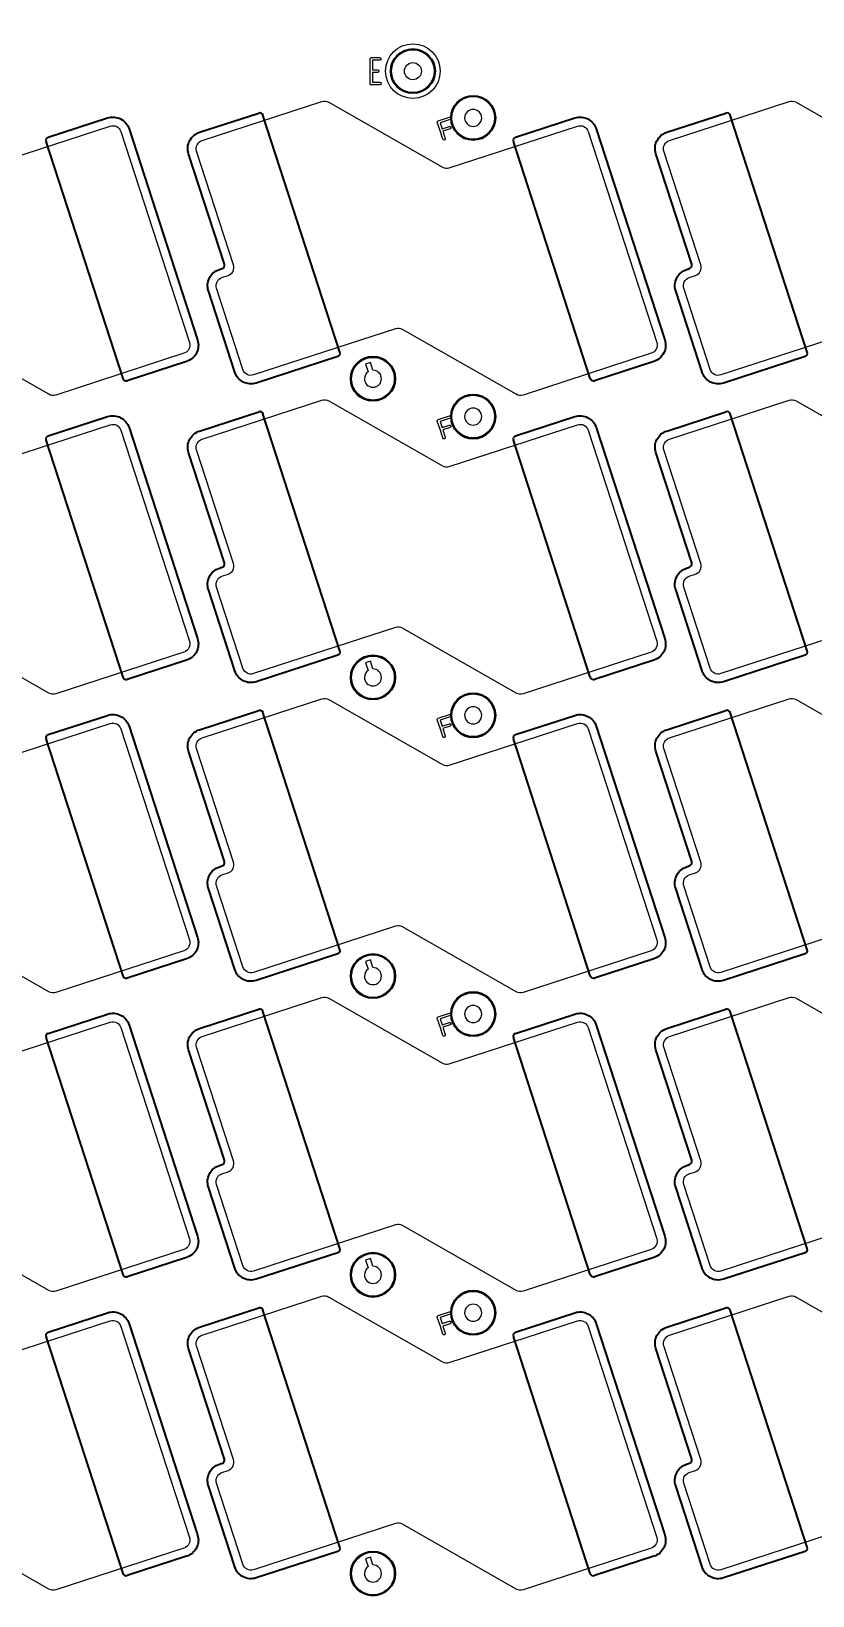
# Model space of a CAD drawing. Extents: x 2864 to 3941, y 2420 to 3182.
# Drawn here: x 3128.4 to 3174.2, y 2962.4 to 3054 of the extents above; entities that cross this region are included whole.
import ezdxf

# ---------------------------------------------------------------- set-up
doc = ezdxf.new("R2010")
doc.units = 0
doc.layers.get('0').update_dxf_attribs({"lineweight": 0})
doc.layers.get('Defpoints').update_dxf_attribs({"lineweight": 0})
doc.layers.add('emia-t-dxf', color=4, linetype='Continuous')
doc.layers.add('尺寸线', color=3, linetype='Continuous')
doc.styles.get("Standard").update_dxf_attribs({"font": 'simplex.shx', "height": 2.7})
doc.dimstyles.get("Standard").update_dxf_attribs({"dimtxt": 6, "dimasz": 0.18, "dimexe": 0.18, "dimexo": 0.0625, "dimgap": 0.09, "dimtad": 0, "dimzin": 0, "dimdsep": 46, "dimtxsty": 'Standard', "dimcen": 0.09, "dimadec": 0, "dimazin": 0, "dimtfac": 1, "dimtdec": 4, "dimtofl": 0, "dimtmove": 0, "dimatfit": 3, "dimfxl": 0, "dimtolj": 1, "dimtzin": 0, "dimarcsym": 0})

# ---------------------------------------------------------------- blocks, each defined once
blk = doc.blocks.new('*D8')
at = {"layer": 'Defpoints', "color": 0, "linetype": 'Continuous'}
for p in [(3291.338, 3081.919), (3072.138, 3048.956), (3291.338, 3048.956)]:
    blk.add_point(p, dxfattribs=at)
at = {"layer": '尺寸线', "color": 0, "linetype": 'Continuous', "lineweight": -2}
for p, q in [((3072.138, 3049.018), (3072.138, 3082.099)), ((3072.318, 3081.919), (3175.22, 3081.919)), ((3291.158, 3081.919), (3188.257, 3081.919)), ((3291.338, 3049.018), (3291.338, 3082.099))]:
    blk.add_line(p, q, dxfattribs=at)
at = {"layer": '尺寸线', "color": 0, "linetype": 'Continuous'}
for points in [[(3072.318, 3081.949), (3072.318, 3081.889), (3072.138, 3081.919)], [(3291.158, 3081.889), (3291.158, 3081.949), (3291.338, 3081.919)]]:
    blk.add_solid(points, dxfattribs=at)
at = {"layer": '尺寸线', "color": 0, "linetype": 'Continuous', "insert": (3181.738, 3081.919), "char_height": 2.7, "attachment_point": 5}
blk.add_mtext('\\A1;219.20', dxfattribs=at)

msp = doc.modelspace()

# ---------------------------------------------------------------- linework, layer by layer
at = {"linetype": 'Continuous'}
for points in [[(3148.289, 3050.97), (3148.289, 3051.69), (3148.289, 3052.41, -0.414241), (3148.364, 3052.485), (3148.861, 3052.485, -1), (3148.861, 3052.335), (3148.439, 3052.335), (3148.439, 3051.765), (3148.736, 3051.765, -1), (3148.736, 3051.615), (3148.439, 3051.615), (3148.439, 3051.045), (3148.861, 3051.045, -1), (3148.861, 3050.895), (3148.364, 3050.895, -0.414241)], [(3150.303, 3051.696, -0.414217), (3150.803, 3052.196, -0.414217), (3151.303, 3051.696, -0.414217), (3150.803, 3051.196, -0.414217)], [(3110.723, 3047.006, -0.41422), (3111.044, 3047.636), (3118.065, 3049.917, -0.211093), (3118.467, 3049.876), (3125.133, 3046.077, 0.211093), (3125.535, 3046.035), (3133.052, 3048.478, -0.41422), (3133.682, 3048.157), (3137.699, 3035.793, -0.414215), (3137.378, 3035.163), (3129.862, 3032.721, -0.211093), (3129.46, 3032.762), (3122.793, 3036.561, 0.211091), (3122.391, 3036.602), (3114.062, 3033.896, -0.414218), (3113.432, 3034.217), (3111.887, 3038.972, -0.414217), (3112.208, 3039.602), (3112.565, 3039.718, 0.414216), (3112.886, 3040.348)], [(3138.123, 3047.006, -0.41422), (3138.444, 3047.636), (3145.465, 3049.917, -0.211093), (3145.867, 3049.876), (3152.533, 3046.077, 0.211093), (3152.935, 3046.035), (3160.452, 3048.478, -0.41422), (3161.082, 3048.157), (3165.099, 3035.793, -0.414215), (3164.778, 3035.163), (3157.262, 3032.721, -0.211093), (3156.86, 3032.762), (3150.193, 3036.561, 0.211091), (3149.791, 3036.602), (3141.462, 3033.896, -0.414218), (3140.832, 3034.217), (3139.287, 3038.972, -0.414217), (3139.608, 3039.602), (3139.965, 3039.718, 0.414216), (3140.286, 3040.348)], [(3153.838, 3048.956, 0.414217), (3154.338, 3048.456, 0.414217), (3154.838, 3048.956, 0.414217), (3154.338, 3049.456, 0.414217)], [(3165.523, 3047.006, -0.41422), (3165.844, 3047.636), (3172.865, 3049.917, -0.211093), (3173.267, 3049.876), (3179.933, 3046.077, 0.211093), (3180.335, 3046.035), (3187.852, 3048.478, -0.41422), (3188.482, 3048.157), (3192.499, 3035.793, -0.414215), (3192.178, 3035.163), (3184.662, 3032.721, -0.211093), (3184.26, 3032.762), (3177.593, 3036.561, 0.211091), (3177.191, 3036.602), (3168.862, 3033.896, -0.414218), (3168.232, 3034.217), (3166.687, 3038.972, -0.414217), (3167.008, 3039.602), (3167.365, 3039.718, 0.414216), (3167.686, 3040.348)], [(3152.233, 3048.697, -0.414237), (3152.281, 3048.792), (3152.943, 3049.007, -1), (3152.989, 3048.864), (3152.399, 3048.672), (3152.514, 3048.319), (3152.939, 3048.457, -1), (3152.985, 3048.314), (3152.56, 3048.176), (3152.698, 3047.752, -1), (3152.556, 3047.705), (3152.395, 3048.201), (3152.394, 3048.201)], [(3147.211, 3033.676, -0.414215), (3148.461, 3034.926, -0.414215), (3149.711, 3033.676, -0.414215), (3148.461, 3032.426, -0.414215)], [(3147.961, 3033.676, 0.414217), (3148.461, 3033.176, 0.414217), (3148.961, 3033.676, 0.414217), (3148.461, 3034.176, 0.002897), (3148.456, 3034.176), (3148.31, 3034.627), (3148.024, 3034.534), (3148.171, 3034.084, 0.242589)], [(3110.723, 3029.506, -0.41422), (3111.044, 3030.136), (3118.065, 3032.417, -0.211093), (3118.467, 3032.376), (3125.133, 3028.577, 0.211093), (3125.535, 3028.535), (3133.052, 3030.978, -0.41422), (3133.682, 3030.657), (3137.699, 3018.293, -0.414215), (3137.378, 3017.663), (3129.862, 3015.221, -0.211093), (3129.46, 3015.262), (3122.793, 3019.061, 0.211091), (3122.391, 3019.102), (3114.062, 3016.396, -0.414218), (3113.432, 3016.717), (3111.887, 3021.472, -0.414217), (3112.208, 3022.102), (3112.565, 3022.218, 0.414216), (3112.886, 3022.848)], [(3138.123, 3029.506, -0.41422), (3138.444, 3030.136), (3145.465, 3032.417, -0.211093), (3145.867, 3032.376), (3152.533, 3028.577, 0.211093), (3152.935, 3028.535), (3160.452, 3030.978, -0.41422), (3161.082, 3030.657), (3165.099, 3018.293, -0.414215), (3164.778, 3017.663), (3157.262, 3015.221, -0.211093), (3156.86, 3015.262), (3150.193, 3019.061, 0.211091), (3149.791, 3019.102), (3141.462, 3016.396, -0.414218), (3140.832, 3016.717), (3139.287, 3021.472, -0.414217), (3139.608, 3022.102), (3139.965, 3022.218, 0.414216), (3140.286, 3022.848)], [(3153.838, 3031.456, 0.414217), (3154.338, 3030.956, 0.414217), (3154.838, 3031.456, 0.414217), (3154.338, 3031.956, 0.414217)], [(3165.523, 3029.506, -0.41422), (3165.844, 3030.136), (3172.865, 3032.417, -0.211093), (3173.267, 3032.376), (3179.933, 3028.577, 0.211093), (3180.335, 3028.535), (3187.852, 3030.978, -0.41422), (3188.482, 3030.657), (3192.499, 3018.293, -0.414215), (3192.178, 3017.663), (3184.662, 3015.221, -0.211093), (3184.26, 3015.262), (3177.593, 3019.061, 0.211091), (3177.191, 3019.102), (3168.862, 3016.396, -0.414218), (3168.232, 3016.717), (3166.687, 3021.472, -0.414217), (3167.008, 3022.102), (3167.365, 3022.218, 0.414216), (3167.686, 3022.848)], [(3152.233, 3031.197, -0.414237), (3152.281, 3031.292), (3152.943, 3031.507, -1), (3152.989, 3031.364), (3152.399, 3031.172), (3152.514, 3030.819), (3152.939, 3030.957, -1), (3152.985, 3030.814), (3152.56, 3030.676), (3152.698, 3030.252, -1), (3152.556, 3030.205), (3152.395, 3030.701), (3152.394, 3030.701)], [(3147.211, 3016.176, -0.414215), (3148.461, 3017.426, -0.414215), (3149.711, 3016.176, -0.414215), (3148.461, 3014.926, -0.414215)], [(3147.961, 3016.176, 0.414217), (3148.461, 3015.676, 0.414217), (3148.961, 3016.176, 0.414217), (3148.461, 3016.676, 0.002897), (3148.456, 3016.676), (3148.31, 3017.127), (3148.024, 3017.034), (3148.171, 3016.584, 0.242589)], [(3110.723, 3012.006, -0.41422), (3111.044, 3012.636), (3118.065, 3014.917, -0.211093), (3118.467, 3014.876), (3125.133, 3011.077, 0.211093), (3125.535, 3011.035), (3133.052, 3013.478, -0.41422), (3133.682, 3013.157), (3137.699, 3000.793, -0.414215), (3137.378, 3000.163), (3129.862, 2997.721, -0.211093), (3129.46, 2997.762), (3122.793, 3001.561, 0.211091), (3122.391, 3001.602), (3114.062, 2998.896, -0.414218), (3113.432, 2999.217), (3111.887, 3003.972, -0.414217), (3112.208, 3004.602), (3112.565, 3004.718, 0.414216), (3112.886, 3005.348)], [(3138.123, 3012.006, -0.41422), (3138.444, 3012.636), (3145.465, 3014.917, -0.211093), (3145.867, 3014.876), (3152.533, 3011.077, 0.211093), (3152.935, 3011.035), (3160.452, 3013.478, -0.41422), (3161.082, 3013.157), (3165.099, 3000.793, -0.414215), (3164.778, 3000.163), (3157.262, 2997.721, -0.211093), (3156.86, 2997.762), (3150.193, 3001.561, 0.211091), (3149.791, 3001.602), (3141.462, 2998.896, -0.414218), (3140.832, 2999.217), (3139.287, 3003.972, -0.414217), (3139.608, 3004.602), (3139.965, 3004.718, 0.414216), (3140.286, 3005.348)], [(3165.523, 3012.006, -0.41422), (3165.844, 3012.636), (3172.865, 3014.917, -0.211093), (3173.267, 3014.876), (3179.933, 3011.077, 0.211093), (3180.335, 3011.035), (3187.852, 3013.478, -0.41422), (3188.482, 3013.157), (3192.499, 3000.793, -0.414215), (3192.178, 3000.163), (3184.662, 2997.721, -0.211093), (3184.26, 2997.762), (3177.593, 3001.561, 0.211091), (3177.191, 3001.602), (3168.862, 2998.896, -0.414218), (3168.232, 2999.217), (3166.687, 3003.972, -0.414217), (3167.008, 3004.602), (3167.365, 3004.718, 0.414216), (3167.686, 3005.348)], [(3152.233, 3013.697, -0.414237), (3152.281, 3013.792), (3152.943, 3014.007, -1), (3152.989, 3013.864), (3152.399, 3013.672), (3152.514, 3013.319), (3152.939, 3013.457, -1), (3152.985, 3013.314), (3152.56, 3013.176), (3152.698, 3012.752, -1), (3152.556, 3012.705), (3152.395, 3013.201), (3152.394, 3013.201)], [(3153.838, 3013.956, 0.414217), (3154.338, 3013.456, 0.414217), (3154.838, 3013.956, 0.414217), (3154.338, 3014.456, 0.414217)], [(3147.211, 2998.676, -0.414215), (3148.461, 2999.926, -0.414215), (3149.711, 2998.676, -0.414215), (3148.461, 2997.426, -0.414215)], [(3147.961, 2998.676, 0.414217), (3148.461, 2998.176, 0.414217), (3148.961, 2998.676, 0.414217), (3148.461, 2999.176, 0.002897), (3148.456, 2999.176), (3148.31, 2999.627), (3148.024, 2999.534), (3148.171, 2999.084, 0.242589)], [(3110.723, 2994.506, -0.41422), (3111.044, 2995.136), (3118.065, 2997.417, -0.211093), (3118.467, 2997.376), (3125.133, 2993.577, 0.211093), (3125.535, 2993.535), (3133.052, 2995.978, -0.41422), (3133.682, 2995.657), (3137.699, 2983.293, -0.414215), (3137.378, 2982.663), (3129.862, 2980.221, -0.211093), (3129.46, 2980.262), (3122.793, 2984.061, 0.211091), (3122.391, 2984.102), (3114.062, 2981.396, -0.414218), (3113.432, 2981.717), (3111.887, 2986.472, -0.414217), (3112.208, 2987.102), (3112.565, 2987.218, 0.414216), (3112.886, 2987.848)], [(3138.123, 2994.506, -0.41422), (3138.444, 2995.136), (3145.465, 2997.417, -0.211093), (3145.867, 2997.376), (3152.533, 2993.577, 0.211093), (3152.935, 2993.535), (3160.452, 2995.978, -0.41422), (3161.082, 2995.657), (3165.099, 2983.293, -0.414215), (3164.778, 2982.663), (3157.262, 2980.221, -0.211093), (3156.86, 2980.262), (3150.193, 2984.061, 0.211091), (3149.791, 2984.102), (3141.462, 2981.396, -0.414218), (3140.832, 2981.717), (3139.287, 2986.472, -0.414217), (3139.608, 2987.102), (3139.965, 2987.218, 0.414216), (3140.286, 2987.848)], [(3165.523, 2994.506, -0.41422), (3165.844, 2995.136), (3172.865, 2997.417, -0.211093), (3173.267, 2997.376), (3179.933, 2993.577, 0.211093), (3180.335, 2993.535), (3187.852, 2995.978, -0.41422), (3188.482, 2995.657), (3192.499, 2983.293, -0.414215), (3192.178, 2982.663), (3184.662, 2980.221, -0.211093), (3184.26, 2980.262), (3177.593, 2984.061, 0.211091), (3177.191, 2984.102), (3168.862, 2981.396, -0.414218), (3168.232, 2981.717), (3166.687, 2986.472, -0.414217), (3167.008, 2987.102), (3167.365, 2987.218, 0.414216), (3167.686, 2987.848)], [(3152.233, 2996.197, -0.414237), (3152.281, 2996.292), (3152.943, 2996.507, -1), (3152.989, 2996.364), (3152.399, 2996.172), (3152.514, 2995.819), (3152.939, 2995.957, -1), (3152.985, 2995.814), (3152.56, 2995.676), (3152.698, 2995.252, -1), (3152.556, 2995.205), (3152.395, 2995.701), (3152.394, 2995.701)], [(3153.838, 2996.456, 0.414217), (3154.338, 2995.956, 0.414217), (3154.838, 2996.456, 0.414217), (3154.338, 2996.956, 0.414217)], [(3147.211, 2981.176, -0.414215), (3148.461, 2982.426, -0.414215), (3149.711, 2981.176, -0.414215), (3148.461, 2979.926, -0.414215)], [(3147.961, 2981.176, 0.414217), (3148.461, 2980.676, 0.414217), (3148.961, 2981.176, 0.414217), (3148.461, 2981.676, 0.002897), (3148.456, 2981.676), (3148.31, 2982.127), (3148.024, 2982.034), (3148.171, 2981.584, 0.242589)], [(3110.723, 2977.006, -0.41422), (3111.044, 2977.636), (3118.065, 2979.917, -0.211093), (3118.467, 2979.876), (3125.133, 2976.077, 0.211093), (3125.535, 2976.035), (3133.052, 2978.478, -0.41422), (3133.682, 2978.157), (3137.699, 2965.793, -0.414215), (3137.378, 2965.163), (3129.862, 2962.721, -0.211093), (3129.46, 2962.762), (3122.793, 2966.561, 0.211091), (3122.391, 2966.602), (3114.062, 2963.896, -0.414218), (3113.432, 2964.217), (3111.887, 2968.972, -0.414217), (3112.208, 2969.602), (3112.565, 2969.718, 0.414216), (3112.886, 2970.348)], [(3138.123, 2977.006, -0.41422), (3138.444, 2977.636), (3145.465, 2979.917, -0.211093), (3145.867, 2979.876), (3152.533, 2976.077, 0.211093), (3152.935, 2976.035), (3160.452, 2978.478, -0.41422), (3161.082, 2978.157), (3165.099, 2965.793, -0.414215), (3164.778, 2965.163), (3157.262, 2962.721, -0.211093), (3156.86, 2962.762), (3150.193, 2966.561, 0.211091), (3149.791, 2966.602), (3141.462, 2963.896, -0.414218), (3140.832, 2964.217), (3139.287, 2968.972, -0.414217), (3139.608, 2969.602), (3139.965, 2969.718, 0.414216), (3140.286, 2970.348)], [(3165.523, 2977.006, -0.41422), (3165.844, 2977.636), (3172.865, 2979.917, -0.211093), (3173.267, 2979.876), (3179.933, 2976.077, 0.211093), (3180.335, 2976.035), (3187.852, 2978.478, -0.41422), (3188.482, 2978.157), (3192.499, 2965.793, -0.414215), (3192.178, 2965.163), (3184.662, 2962.721, -0.211093), (3184.26, 2962.762), (3177.593, 2966.561, 0.211091), (3177.191, 2966.602), (3168.862, 2963.896, -0.414218), (3168.232, 2964.217), (3166.687, 2968.972, -0.414217), (3167.008, 2969.602), (3167.365, 2969.718, 0.414216), (3167.686, 2970.348)], [(3152.233, 2978.697, -0.414237), (3152.281, 2978.792), (3152.943, 2979.007, -1), (3152.989, 2978.864), (3152.399, 2978.672), (3152.514, 2978.319), (3152.939, 2978.457, -1), (3152.985, 2978.314), (3152.56, 2978.176), (3152.698, 2977.752, -1), (3152.556, 2977.705), (3152.395, 2978.201), (3152.394, 2978.201)], [(3153.838, 2978.956, 0.414217), (3154.338, 2978.456, 0.414217), (3154.838, 2978.956, 0.414217), (3154.338, 2979.456, 0.414217)], [(3147.211, 2963.676, -0.414215), (3148.461, 2964.926, -0.414215), (3149.711, 2963.676, -0.414215), (3148.461, 2962.426, -0.414215)], [(3147.961, 2963.676, 0.414217), (3148.461, 2963.176, 0.414217), (3148.961, 2963.676, 0.414217), (3148.461, 2964.176, 0.002897), (3148.456, 2964.176), (3148.31, 2964.627), (3148.024, 2964.534), (3148.171, 2964.084, 0.242589)]]:
    msp.add_lwpolyline(points, format="xyb", close=True, dxfattribs=at)
for centre, radius in [((3150.803, 3051.696), 1.6), ((3150.803, 3051.696), 1.25), ((3154.338, 3048.956), 1.25), ((3154.338, 3031.456), 1.25), ((3154.338, 3013.956), 1.25), ((3154.338, 2996.456), 1.25), ((3154.338, 2978.956), 1.25)]:
    msp.add_circle(centre, radius)
at = {"layer": 'emia-t-dxf'}
for p, q in [((3138.29, 3048.111), (3141.761, 3049.239)), ((3146.525, 3035.225), (3142.013, 3049.111)), ((3165.69, 3048.111), (3169.161, 3049.239)), ((3173.925, 3035.225), (3169.413, 3049.111)), ((3133.804, 3033.686), (3129.292, 3047.572)), ((3161.204, 3033.686), (3156.692, 3047.572)), ((3138.29, 3030.611), (3141.761, 3031.739)), ((3146.525, 3017.725), (3142.013, 3031.611)), ((3165.69, 3030.611), (3169.161, 3031.739)), ((3173.925, 3017.725), (3169.413, 3031.611)), ((3133.804, 3016.186), (3129.292, 3030.072)), ((3161.204, 3016.186), (3156.692, 3030.072)), ((3138.29, 3013.111), (3141.761, 3014.239)), ((3146.525, 3000.225), (3142.013, 3014.111)), ((3165.69, 3013.111), (3169.161, 3014.239)), ((3173.925, 3000.225), (3169.413, 3014.111)), ((3133.804, 2998.686), (3129.292, 3012.572)), ((3161.204, 2998.686), (3156.692, 3012.572)), ((3138.29, 2995.611), (3141.761, 2996.739)), ((3146.525, 2982.725), (3142.013, 2996.611)), ((3165.69, 2995.611), (3169.161, 2996.739)), ((3173.925, 2982.725), (3169.413, 2996.611)), ((3133.804, 2981.186), (3129.292, 2995.072)), ((3161.204, 2981.186), (3156.692, 2995.072)), ((3138.29, 2978.111), (3141.761, 2979.239)), ((3146.525, 2965.225), (3142.013, 2979.111)), ((3165.69, 2978.111), (3169.161, 2979.239)), ((3173.925, 2965.225), (3169.413, 2979.111)), ((3133.804, 2963.686), (3129.292, 2977.572)), ((3161.204, 2963.686), (3156.692, 2977.572))]:
    msp.add_line(p, q, dxfattribs=at)
at = {"layer": 'emia-t-dxf', "linetype": 'Continuous'}
for points in [[(3129.421, 3047.824), (3132.897, 3048.953, -0.414215), (3134.157, 3048.311), (3138.175, 3035.947, -0.414216), (3137.532, 3034.687), (3134.056, 3033.558)], [(3156.821, 3047.824), (3160.297, 3048.953, -0.414215), (3161.557, 3048.311), (3165.575, 3035.947, -0.414216), (3164.932, 3034.687), (3161.456, 3033.558)], [(3139.749, 3040.384), (3137.648, 3046.851, -0.414215), (3138.29, 3048.111)], [(3167.149, 3040.384), (3165.048, 3046.851, -0.414215), (3165.69, 3048.111)], [(3146.396, 3034.973), (3141.616, 3033.42, -0.414215), (3140.356, 3034.062), (3138.811, 3038.818, -0.414214), (3139.453, 3040.078), (3139.621, 3040.132)], [(3173.796, 3034.973), (3169.016, 3033.42, -0.414215), (3167.756, 3034.062), (3166.211, 3038.818, -0.414214), (3166.853, 3040.078), (3167.021, 3040.132)], [(3129.421, 3030.324), (3132.897, 3031.453, -0.414215), (3134.157, 3030.811), (3138.175, 3018.447, -0.414216), (3137.532, 3017.187), (3134.056, 3016.058)], [(3156.821, 3030.324), (3160.297, 3031.453, -0.414215), (3161.557, 3030.811), (3165.575, 3018.447, -0.414216), (3164.932, 3017.187), (3161.456, 3016.058)], [(3139.749, 3022.884), (3137.648, 3029.351, -0.414215), (3138.29, 3030.611)], [(3167.149, 3022.884), (3165.048, 3029.351, -0.414215), (3165.69, 3030.611)], [(3146.396, 3017.473), (3141.616, 3015.92, -0.414215), (3140.356, 3016.562), (3138.811, 3021.318, -0.414214), (3139.453, 3022.578), (3139.621, 3022.632)], [(3173.796, 3017.473), (3169.016, 3015.92, -0.414215), (3167.756, 3016.562), (3166.211, 3021.318, -0.414214), (3166.853, 3022.578), (3167.021, 3022.632)], [(3129.421, 3012.824), (3132.897, 3013.953, -0.414215), (3134.157, 3013.311), (3138.175, 3000.947, -0.414216), (3137.532, 2999.687), (3134.056, 2998.558)], [(3156.821, 3012.824), (3160.297, 3013.953, -0.414215), (3161.557, 3013.311), (3165.575, 3000.947, -0.414216), (3164.932, 2999.687), (3161.456, 2998.558)], [(3139.749, 3005.384), (3137.648, 3011.851, -0.414215), (3138.29, 3013.111)], [(3167.149, 3005.384), (3165.048, 3011.851, -0.414215), (3165.69, 3013.111)], [(3146.396, 2999.973), (3141.616, 2998.42, -0.414215), (3140.356, 2999.062), (3138.811, 3003.818, -0.414214), (3139.453, 3005.078), (3139.621, 3005.132)], [(3173.796, 2999.973), (3169.016, 2998.42, -0.414215), (3167.756, 2999.062), (3166.211, 3003.818, -0.414214), (3166.853, 3005.078), (3167.021, 3005.132)], [(3129.421, 2995.324), (3132.897, 2996.453, -0.414215), (3134.157, 2995.811), (3138.175, 2983.447, -0.414216), (3137.532, 2982.187), (3134.056, 2981.058)], [(3156.821, 2995.324), (3160.297, 2996.453, -0.414215), (3161.557, 2995.811), (3165.575, 2983.447, -0.414216), (3164.932, 2982.187), (3161.456, 2981.058)], [(3139.749, 2987.884), (3137.648, 2994.351, -0.414215), (3138.29, 2995.611)], [(3167.149, 2987.884), (3165.048, 2994.351, -0.414215), (3165.69, 2995.611)], [(3146.396, 2982.473), (3141.616, 2980.92, -0.414215), (3140.356, 2981.562), (3138.811, 2986.318, -0.414214), (3139.453, 2987.578), (3139.621, 2987.632)], [(3173.796, 2982.473), (3169.016, 2980.92, -0.414215), (3167.756, 2981.562), (3166.211, 2986.318, -0.414214), (3166.853, 2987.578), (3167.021, 2987.632)], [(3129.421, 2977.824), (3132.897, 2978.953, -0.414215), (3134.157, 2978.311), (3138.175, 2965.947, -0.414216), (3137.532, 2964.687), (3134.056, 2963.558)], [(3156.821, 2977.824), (3160.297, 2978.953, -0.414215), (3161.557, 2978.311), (3165.575, 2965.947, -0.414216), (3164.932, 2964.687), (3161.456, 2963.558)], [(3139.749, 2970.384), (3137.648, 2976.851, -0.414215), (3138.29, 2978.111)], [(3167.149, 2970.384), (3165.048, 2976.851, -0.414215), (3165.69, 2978.111)], [(3146.396, 2964.973), (3141.616, 2963.42, -0.414215), (3140.356, 2964.062), (3138.811, 2968.818, -0.414214), (3139.453, 2970.078), (3139.621, 2970.132)], [(3173.796, 2964.973), (3169.016, 2963.42, -0.414215), (3167.756, 2964.062), (3166.211, 2968.818, -0.414214), (3166.853, 2970.078), (3167.021, 2970.132)]]:
    msp.add_lwpolyline(points, format="xyb", dxfattribs=at)
at = {"layer": 'emia-t-dxf'}
for centre in [(3150.803, 3051.696), (3154.338, 3048.956), (3148.461, 3033.676), (3154.338, 3031.456), (3148.461, 3016.176), (3154.338, 3013.956), (3148.461, 2998.676), (3154.338, 2996.456), (3148.461, 2981.176), (3154.338, 2978.956), (3148.461, 2963.676)]:
    msp.add_circle(centre, 1.3, dxfattribs=at)
for centre, start, end in [((3141.823, 3049.049), 17.99976, 108.00044), ((3169.223, 3049.049), 17.99976, 108.00044), ((3129.482, 3047.633), 107.99976, 198.00044), ((3156.882, 3047.633), 107.99976, 198.00044), ((3139.559, 3040.322), 287.99976, 18.00044), ((3166.959, 3040.322), 287.99976, 18.00044), ((3146.334, 3035.164), 288.00044, 17.99976), ((3173.734, 3035.164), 288.00044, 17.99976), ((3133.994, 3033.748), 198.00044, 287.99976), ((3161.394, 3033.748), 198.00044, 287.99976), ((3141.823, 3031.549), 17.99976, 108.00044), ((3169.223, 3031.549), 17.99976, 108.00044), ((3129.482, 3030.133), 107.99976, 198.00044), ((3156.882, 3030.133), 107.99976, 198.00044), ((3139.559, 3022.822), 287.99976, 18.00044), ((3166.959, 3022.822), 287.99976, 18.00044), ((3146.334, 3017.664), 288.00044, 17.99976), ((3173.734, 3017.664), 288.00044, 17.99976), ((3133.994, 3016.248), 198.00044, 287.99976), ((3161.394, 3016.248), 198.00044, 287.99976), ((3141.823, 3014.049), 17.99976, 108.00044), ((3169.223, 3014.049), 17.99976, 108.00044), ((3129.482, 3012.633), 107.99976, 198.00044), ((3156.882, 3012.633), 107.99976, 198.00044), ((3139.559, 3005.322), 287.99976, 18.00044), ((3166.959, 3005.322), 287.99976, 18.00044), ((3146.334, 3000.164), 288.00044, 17.99976), ((3173.734, 3000.164), 288.00044, 17.99976), ((3133.994, 2998.748), 198.00044, 287.99976), ((3161.394, 2998.748), 198.00044, 287.99976), ((3141.823, 2996.549), 17.99976, 108.00044), ((3169.223, 2996.549), 17.99976, 108.00044), ((3129.482, 2995.133), 107.99976, 198.00044), ((3156.882, 2995.133), 107.99976, 198.00044), ((3139.559, 2987.822), 287.99976, 18.00044), ((3166.959, 2987.822), 287.99976, 18.00044), ((3146.334, 2982.664), 288.00044, 17.99976), ((3173.734, 2982.664), 288.00044, 17.99976), ((3133.994, 2981.248), 198.00044, 287.99976), ((3161.394, 2981.248), 198.00044, 287.99976), ((3141.823, 2979.049), 17.99976, 108.00044), ((3169.223, 2979.049), 17.99976, 108.00044), ((3129.482, 2977.633), 107.99976, 198.00044), ((3156.882, 2977.633), 107.99976, 198.00044), ((3139.559, 2970.322), 287.99976, 18.00044), ((3166.959, 2970.322), 287.99976, 18.00044), ((3146.334, 2965.164), 288.00044, 17.99976), ((3173.734, 2965.164), 288.00044, 17.99976), ((3133.994, 2963.748), 198.00044, 287.99976), ((3161.394, 2963.748), 198.00044, 287.99976)]:
    msp.add_arc(centre, 0.2, start, end, dxfattribs=at)

# ---------------------------------------------------------------- dimensions: what is measured, and where the dimension line sits
at = {"layer": '尺寸线', "linetype": 'Continuous'}
dim = msp.add_aligned_dim(p1=(3072.138, 3048.956), p2=(3291.338, 3048.956), distance=32.963, dimstyle='Standard', dxfattribs=at)
dim.commit()
dim.dimension.update_dxf_attribs({"geometry": '*D8', "text_midpoint": (3181.738, 3081.919)})

doc.saveas('drawing.dxf')
